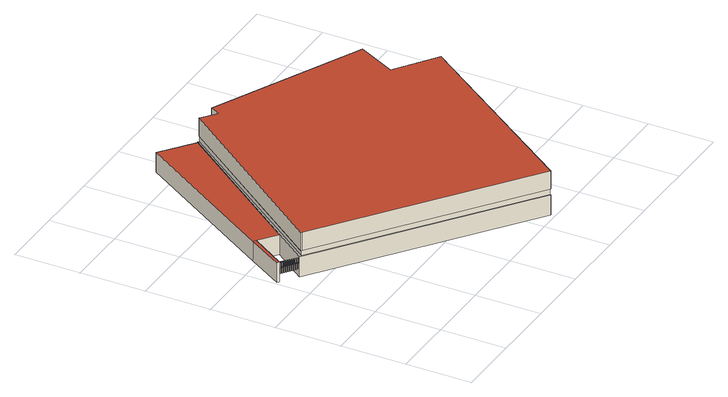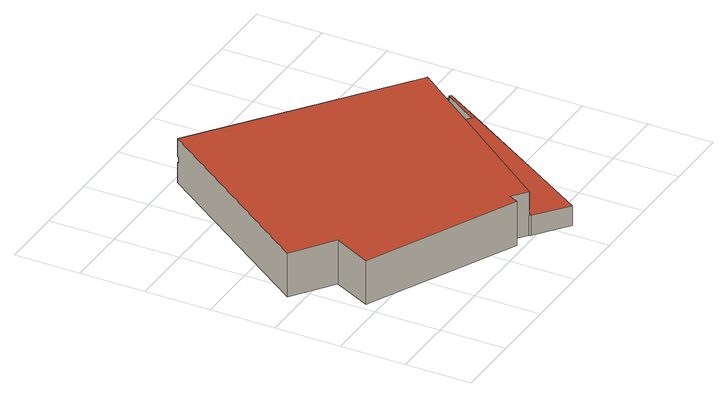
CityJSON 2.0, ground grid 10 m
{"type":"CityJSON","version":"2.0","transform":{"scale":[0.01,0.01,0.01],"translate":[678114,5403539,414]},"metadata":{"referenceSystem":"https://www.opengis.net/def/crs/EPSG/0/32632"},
"CityObjects":{
"building1":{"type":"Building","attributes":{"measuredHeight":6.99},"children":["building1-1"],"geometry":[{"type":"MultiSurface","lod":"3","boundaries":[[[0,1,2,3,4,5,6,7,8,9]],[[10,11,12,13,14]],[[15,12,11,16]],[[17,18,19,20,21,22,3,2]],[[23,24,25,26]],[[27,14,28,25,29]],[[30,31,32,13,33]],[[34,7,6,35]],[[35,6,5,36]],[[29,25,24,8,7,34]],[[37,4,3,22]],[[36,5,4,37]],[[38,39,11,10]],[[38,10,14,27]],[[12,40,33,13]],[[28,14,13,32]],[[40,12,15,41]],[[0,42,43,1]],[[44,9,8,24]],[[45,42,0,9,44]],[[43,17,2,1]],[[20,31,30,21]],[[23,26,19,18]],[[41,15,16,46]],[[46,16,11,39]],[[40,41,46,39,38,27,29,34,35,36,37,22,21,30,33]],[[18,17,43,23]],[[24,23,45,44]],[[42,45,23,43]],[[20,19,26,25,28,32,31]]],"semantics":{"surfaces":[{"type":"RoofSurface","materialClass":"Metal","materialName":"Zinc","materialUncertainty":0.3},{"type":"RoofSurface"},{"type":"WallSurface"},{"type":"GroundSurface"},{"type":"OuterCeilingSurface"},{"type":"OuterFloorSurface"}],"values":[0,1,1,2,2,2,2,2,2,2,2,2,2,2,2,2,2,2,2,2,2,2,2,2,2,3,4,4,4,5]}}]},
"building1-1":{"type":"BuildingInstallation","attributes":{"materialUncertainty":1},"parents":["building1"],"geometry":[{"type":"MultiSurface","lod":"3","boundaries":[[[47,48,49,50]],[[51,52,53,54]],[[55,56,57,58]],[[59,60,61,62]],[[63,61,60,64]],[[50,49,65,66]],[[67,53,52,68]],[[69,54,53,67]],[[64,60,59,70]],[[70,59,62,71]],[[66,65,72,73]],[[71,62,61,63]],[[69,67,68,74]],[[58,75,76,55]],[[73,72,48,47]],[[71,63,64,70]],[[49,48,72,65]],[[56,77,78,57]],[[74,51,54,69]],[[66,73,47,50]],[[58,57,78,75]],[[68,52,51,74]],[[75,78,77,76]],[[79,80,81,82]],[[83,84,85,86]],[[87,88,89,90]],[[91,92,93,94]],[[95,96,97,98]],[[99,100,101,102]],[[94,83,86,91]],[[103,104,105,106]],[[92,85,84,93]],[[106,105,100,99]],[[107,108,109,110]],[[90,89,108,107]],[[102,101,104,103]],[[98,79,82,95]],[[91,86,85,92]],[[111,112,113,114]],[[93,84,83,94]],[[96,81,80,97]],[[90,107,110,87]],[[110,109,88,87]],[[98,97,80,79]],[[88,109,108,89]],[[102,103,106,99]],[[100,105,104,101]],[[113,112,115,116]],[[117,118,119,120]],[[118,121,122,119]],[[123,115,112,111]],[[124,116,115,123]],[[120,125,126,117]],[[125,122,121,126]],[[114,113,116,124]],[[120,119,122,125]],[[124,123,111,114]],[[126,121,118,117]],[[127,128,129,130]],[[131,132,133,134]],[[135,136,137,138]],[[139,140,141,142]],[[142,141,136,135]],[[82,81,96,95]],[[138,137,140,139]],[[134,133,128,127]],[[143,144,145,146]],[[146,145,147,148]],[[149,150,144,143]],[[148,147,150,149]],[[148,149,143,146]],[[134,127,130,131]],[[136,141,140,137]],[[145,144,150,147]],[[130,129,132,131]],[[138,139,142,135]],[[132,129,128,133]],[[151,152,153,154]],[[155,156,157,158]],[[159,160,161,162]],[[154,153,163,164]],[[162,161,156,155]],[[165,166,167,168]],[[169,165,168,170]],[[171,172,173,174]],[[155,158,159,162]],[[161,160,157,156]],[[175,176,152,151]],[[169,177,166,165]],[[154,164,175,151]],[[178,167,166,177]],[[170,178,177,169]],[[152,176,163,153]],[[173,172,179,180]],[[174,173,180,181]],[[164,163,176,175]],[[168,167,178,170]],[[158,157,160,159]],[[182,183,184,185]],[[181,186,171,174]],[[187,188,189,190]],[[191,187,190,192]],[[183,193,194,184]],[[195,196,197,198]],[[199,200,196,195]],[[201,193,183,182]],[[202,203,204,205]],[[198,197,206,207]],[[181,180,179,186]],[[185,184,194,208]],[[185,208,201,182]],[[197,196,200,206]],[[186,179,172,171]],[[207,206,200,199]],[[192,209,210,191]],[[207,199,195,198]],[[192,190,189,209]],[[209,189,188,210]],[[208,194,193,201]],[[210,188,187,191]],[[211,212,203,202]],[[213,214,215,216]],[[217,218,212,211]],[[219,220,221,222]],[[223,224,225,226]],[[227,213,216,228]],[[229,230,231,232]],[[233,229,232,234]],[[205,204,218,217]],[[217,211,202,205]],[[226,219,222,223]],[[235,231,230,236]],[[227,237,214,213]],[[216,215,238,228]],[[204,203,212,218]],[[225,220,219,226]],[[223,222,221,224]],[[228,238,237,227]],[[236,230,229,233]],[[224,221,220,225]],[[238,215,214,237]],[[239,240,241,242]],[[243,244,245,246]],[[245,244,247,248]],[[249,241,240,250]],[[251,249,250,252]],[[234,232,231,235]],[[253,247,244,243]],[[254,255,256,257]],[[258,259,260,261]],[[262,248,247,253]],[[252,239,242,251]],[[251,242,241,249]],[[263,264,259,258]],[[265,263,258,261]],[[234,235,236,233]],[[246,245,248,262]],[[262,253,243,246]],[[260,259,264,266]],[[261,260,266,265]],[[250,240,239,252]],[[265,266,264,263]],[[267,268,269,270]],[[267,270,254,257]],[[271,272,273,274]],[[256,255,269,268]],[[257,256,268,267]],[[275,271,274,276]],[[276,277,278,275]],[[76,77,56,55]],[[270,269,255,254]],[[278,272,271,275]],[[277,273,272,278]],[[276,274,273,277]],[[209,210,129,128]],[[92,93,240,241]],[[107,110,203,212]],[[75,76,193,194]],[[123,111,109,108]],[[67,68,259,264]],[[249,250,188,189]],[[213,216,144,150]],[[84,85,211,202]],[[199,195,176,163]],[[158,159,215,214]],[[253,243,141,140]],[[263,258,77,78]],[[48,72,63,64]],[[208,201,112,115]],[[149,143,244,247]],[[164,175,160,157]],[[165,168,105,104]],[[224,225,121,122]],[[52,53,139,142]],[[186,171,81,80]],[[277,278,172,179]],[[272,273,125,126]],[[73,47,220,221]],[[270,254,167,166]],[[255,269,79,82]],[[235,236,60,61]],[[127,130,230,231]],[[279,280,281,282]],[[106,283,279,282,196,195,176,175,160,159,215,216,144,143,244,243,141,142,52,68,259,258,77,76,193,201,112,111,109,110,203,202,84,93,240,250,188,210,129,130,230,236,60,64,48,47,220,225,121,126,272,278,172,171,81,82,255,254,167,168,105]],[[200,196,282,281]],[[281,280,284,103,104,165,166,270,269,79,80,186,179,277,273,125,122,224,221,73,72,63,61,235,231,127,128,209,189,249,241,92,85,211,212,107,108,123,115,208,194,75,78,263,264,67,53,139,140,253,247,149,150,213,214,158,157,164,163,199,200]],[[283,284,280,279]],[[103,284,283,106]]]}]}
},
"vertices":[
[329,2321,701],[344,2310,701],[3315,73,701],[5224,2768,701],[4599,3212,701],[4895,3797,701],[2592,4892,701],[2515,4745,701],[2292,4919,701],[2287,4922,701],[1782,5314,315],[385,3080,315],[421,3052,315],[692,2840,315],[2270,4936,315],[75,2513,315],[44,2535,315],[3315,73,414],[3326,88,414],[3326,88,323],[3315,73,323],[3315,73,3],[5224,2768,3],[356,2325,414],[2292,4919,414],[2292,4919,323],[356,2325,323],[2270,4936,3],[2270,4936,323],[2292,4919,3],[311,2334,3],[311,2334,323],[692,2840,323],[692,2840,3],[2515,4745,3],[2592,4892,3],[4895,3797,3],[4599,3212,3],[1782,5314,3],[385,3080,3],[421,3052,3],[75,2513,3],[329,2321,414],[344,2310,414],[2287,4922,414],[341,2336,414],[44,2535,3],
[161,2478,295],[163,2476,295],[168,2482,115],[166,2483,115],[271,2404,115],[267,2398,295],[265,2395,295],[269,2400,115],[253,2417,115],[256,2416,115],[253,2412,115],[251,2414,115],[176,2476,115],[171,2470,295],[169,2467,295],[173,2472,115],[167,2468,295],[169,2472,295],[165,2479,115],[163,2480,115],[263,2396,295],[265,2400,295],[267,2402,115],[173,2477,115],[171,2474,115],[161,2473,295],[159,2475,295],[269,2405,115],[247,2408,295],[249,2412,295],[251,2410,295],[249,2407,295],[119,2505,295],[121,2503,295],[123,2506,295],[121,2508,295],[216,2446,115],[211,2440,295],[209,2437,295],[213,2442,115],[230,2435,115],[231,2434,115],[229,2430,115],[227,2432,115],[211,2444,115],[207,2438,295],[209,2442,295],[214,2447,115],[126,2513,115],[128,2512,115],[125,2509,115],[123,2510,115],[102,2531,115],[104,2530,115],[101,2527,115],[99,2528,115],[95,2523,295],[97,2521,295],[99,2524,295],[97,2526,295],[223,2426,295],[225,2425,295],[227,2428,295],[225,2430,295],[233,2424,295],[235,2422,295],[240,2428,115],[237,2429,115],[233,2419,295],[237,2424,115],[150,2495,115],[152,2494,115],[149,2491,115],[147,2492,115],[147,2488,295],[145,2485,295],[231,2420,295],[235,2426,115],[143,2487,295],[145,2490,295],[183,2457,295],[185,2455,295],[187,2458,295],[185,2460,295],[190,2465,115],[192,2464,115],[189,2461,115],[187,2462,115],[277,2399,115],[279,2397,115],[277,2394,115],[275,2396,115],[271,2390,295],[273,2389,295],[275,2392,295],[273,2393,295],[289,2382,295],[291,2380,295],[295,2386,115],[293,2387,115],[293,2382,115],[291,2384,115],[287,2378,295],[289,2377,295],[317,2369,115],[319,2367,115],[317,2364,115],[315,2366,115],[307,2372,115],[309,2370,115],[305,2365,295],[303,2366,295],[305,2369,295],[307,2368,295],[311,2373,115],[309,2375,115],[313,2359,295],[311,2360,295],[103,2517,295],[105,2515,295],[107,2518,295],[105,2520,295],[107,2522,115],[110,2525,115],[129,2502,295],[131,2500,295],[136,2506,115],[134,2507,115],[313,2363,295],[315,2362,295],[109,2521,115],[112,2524,115],[129,2497,295],[133,2503,115],[131,2504,115],[245,2423,115],[247,2422,115],[245,2418,115],[243,2420,115],[127,2499,295],[199,2458,115],[195,2452,295],[193,2449,295],[197,2454,115],[197,2459,115],[195,2456,115],[243,2416,295],[241,2413,295],[321,2357,295],[323,2356,295],[327,2361,115],[325,2363,115],[319,2354,295],[321,2353,295],[241,2418,295],[217,2436,295],[219,2434,295],[223,2440,115],[221,2441,115],[325,2358,115],[323,2360,115],[239,2414,295],[191,2450,295],[193,2454,295],[215,2432,295],[217,2431,295],[295,2372,295],[297,2371,295],[299,2374,295],[297,2375,295],[219,2438,115],[221,2436,115],[160,2488,115],[155,2482,295],[153,2479,295],[157,2484,115],[155,2486,115],[151,2480,295],[153,2484,295],[158,2489,115],[299,2378,115],[301,2381,115],[184,2470,115],[179,2464,295],[177,2461,295],[181,2467,115],[181,2471,115],[179,2468,115],[175,2462,295],[177,2466,295],[301,2376,115],[303,2379,115],[207,2452,115],[203,2446,295],[201,2443,295],[205,2448,115],[281,2388,295],[283,2386,295],[287,2392,115],[285,2393,115],[281,2383,295],[285,2388,115],[199,2444,295],[201,2448,295],[203,2450,115],[206,2453,115],[279,2384,295],[113,2514,295],[115,2512,295],[120,2518,115],[118,2519,115],[257,2405,295],[259,2404,295],[264,2409,115],[261,2411,115],[283,2390,115],[255,2402,295],[257,2401,295],[259,2408,115],[261,2406,115],[115,2516,115],[117,2515,115],[113,2509,295],[111,2511,295],[144,2500,115],[139,2494,295],[137,2491,295],[141,2497,115],[142,2501,115],[139,2498,115],[135,2493,295],[137,2496,295],[89,2532,304],[86,2529,304],[320,2352,304],[323,2356,304],[89,2532,295],[86,2529,295]
]}
